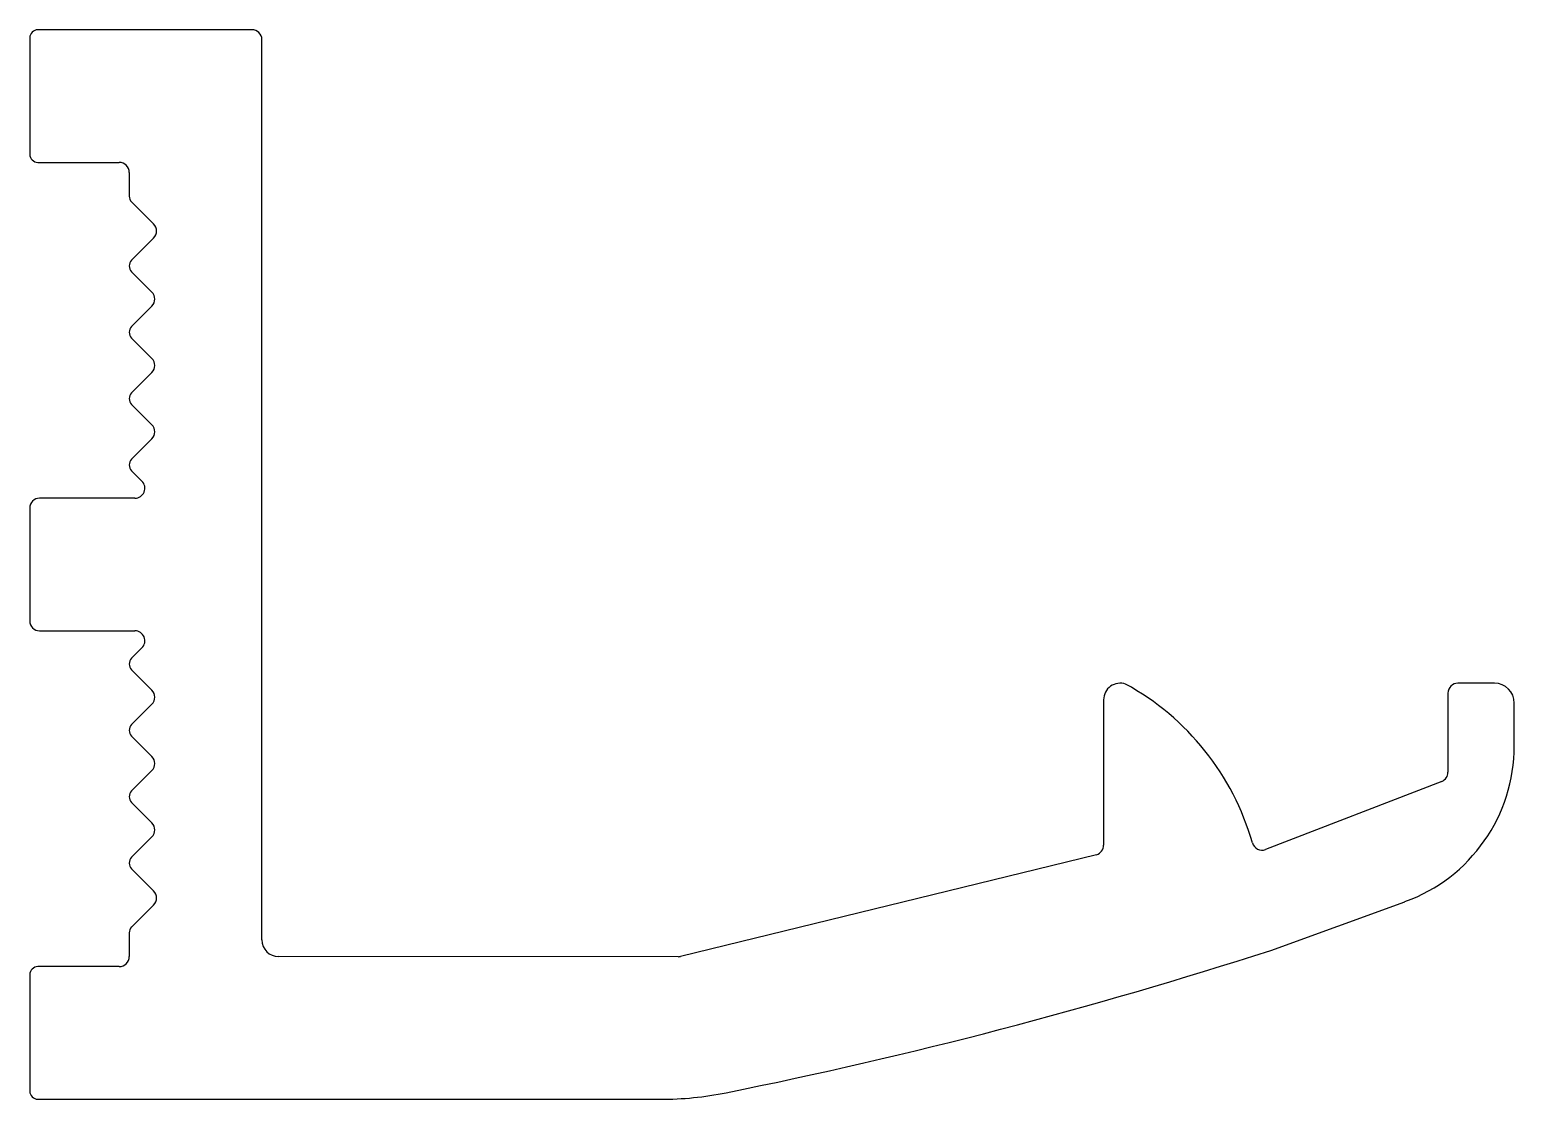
# Model space of a CAD drawing. Extents: x 1251.6 to 1296.3, y 241.8 to 274.1.
import ezdxf

# ---------------------------------------------------------------- set-up
doc = ezdxf.new("R2010")
doc.units = 0
doc.layers.get('0').update_dxf_attribs({"linetype": 'CONTINUOUS'})

msp = doc.modelspace()

# ---------------------------------------------------------------- linework, layer by layer
at = {"color": 0}
for p, q in [((1254.562, 274.073), (1251.812, 274.073)), ((1258.262, 274.073), (1254.562, 274.073)), ((1251.562, 273.823), (1251.562, 270.323)), ((1258.562, 246.635), (1258.562, 273.773)), ((1251.812, 270.073), (1254.262, 270.073)), ((1254.562, 269.773), (1254.562, 269.057)), ((1254.635, 268.88), (1255.298, 268.217)), ((1255.298, 267.793), (1254.635, 267.13)), ((1254.635, 266.776), (1255.246, 266.165)), ((1255.246, 265.741), (1254.635, 265.13)), ((1254.635, 264.776), (1255.246, 264.165)), ((1255.246, 263.741), (1254.635, 263.13)), ((1254.635, 262.776), (1255.246, 262.165)), ((1255.246, 261.741), (1254.635, 261.13)), ((1254.635, 260.776), (1254.946, 260.465)), ((1251.562, 259.653), (1251.562, 256.253)), ((1254.734, 259.953), (1251.862, 259.953)), ((1251.862, 255.953), (1254.734, 255.953)), ((1254.946, 255.441), (1254.635, 255.13)), ((1254.635, 254.776), (1255.246, 254.165)), ((1295.72, 254.376), (1294.62, 254.376)), ((1283.939, 253.876), (1283.939, 249.494)), ((1294.32, 254.076), (1294.32, 251.69)), ((1255.246, 253.741), (1254.635, 253.13)), ((1296.32, 252.491), (1296.32, 253.776)), ((1254.635, 252.776), (1255.246, 252.165)), ((1255.246, 251.741), (1254.635, 251.13)), ((1294.132, 251.415), (1288.821, 249.363)), ((1254.635, 250.776), (1255.246, 250.165)), ((1255.246, 249.741), (1254.635, 249.13)), ((1283.723, 249.206), (1271.181, 246.141)), ((1254.635, 248.776), (1255.298, 248.113)), ((1255.298, 247.689), (1254.635, 247.026)), ((1288.975, 246.322), (1293.024, 247.79)), ((1254.562, 246.85), (1254.562, 246.133)), ((1254.262, 245.833), (1251.812, 245.833)), ((1271.109, 246.132), (1259.062, 246.135)), ((1251.562, 245.583), (1251.562, 242.083)), ((1251.812, 241.833), (1270.58, 241.833))]:
    msp.add_line(p, q, dxfattribs=at)
for centre, radius, start, end in [((1251.812, 273.823), 0.25, 90, 180), ((1258.262, 273.773), 0.3, 0, 90), ((1251.812, 270.323), 0.25, 180, 270), ((1254.262, 269.773), 0.3, 0, 90), ((1254.812, 269.057), 0.25, 180, 225), ((1255.086, 268.005), 0.3, 315, 45), ((1254.812, 266.953), 0.25, 135, 225), ((1255.034, 265.953), 0.3, 315, 45), ((1254.812, 264.953), 0.25, 135, 225), ((1255.034, 263.953), 0.3, 315, 45), ((1254.812, 262.953), 0.25, 135, 225), ((1255.034, 261.953), 0.3, 315, 45), ((1254.812, 260.953), 0.25, 135, 225), ((1254.734, 260.253), 0.3, 270, 45), ((1251.862, 259.653), 0.3, 90, 180), ((1251.862, 256.253), 0.3, 180, 270), ((1254.734, 255.653), 0.3, 315, 90), ((1254.812, 254.953), 0.25, 135, 225), ((1284.439, 253.876), 0.5, 71.048, 180), ((1280.806, 247.399), 7.918, 15.8425, 61.3644), ((1294.62, 254.076), 0.3, 90, 180), ((1295.72, 253.776), 0.6, 0.0002, 90), ((1255.034, 253.953), 0.3, 315, 45), ((1254.812, 252.953), 0.25, 135, 225), ((1291.32, 252.491), 5, 289.9248, 0.0002), ((1255.034, 251.953), 0.3, 315, 45), ((1294.025, 251.69), 0.295, 291.3621, 360), ((1254.812, 250.953), 0.25, 135, 225), ((1255.034, 249.953), 0.3, 315, 45), ((1283.639, 249.494), 0.3, 286.2765, 0), ((1288.713, 249.643), 0.3, 195.8425, 291.1279), ((1254.812, 248.953), 0.25, 135, 225), ((1255.086, 247.901), 0.3, 315, 45), ((1254.812, 246.85), 0.25, 135, 180), ((1259.062, 246.635), 0.5, 180, 269.9888), ((1242.887, 389.067), 150, 281.40874, 287.89361), ((1251.812, 245.583), 0.25, 90, 180), ((1254.262, 246.133), 0.3, 270, 0), ((1271.109, 246.432), 0.3, 269.9888, 283.7345), ((1251.812, 242.083), 0.25, 180, 270), ((1270.58, 251.833), 10, 270, 281.4087)]:
    msp.add_arc(centre, radius, start, end, dxfattribs=at)

doc.saveas('drawing.dxf')
